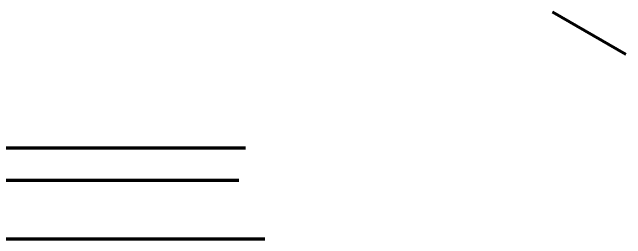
# Model space of a CAD drawing. Header units: millimetres. Extents: x 80 to 2205, y -160 to 308.
# Drawn here: x 1261 to 2205, y -40 to 308 of the extents above; entities that cross this region are included whole.
import ezdxf

# ---------------------------------------------------------------- set-up
doc = ezdxf.new("R2010")
doc.units = ezdxf.units.MM

msp = doc.modelspace()

# ---------------------------------------------------------------- linework, layer by layer
at = {"linetype": 'Continuous', "lineweight": 70}
for p, q in [((2205, 243.301), (2092.417, 308.301)), ((750, 100), (1410, 100))]:
    msp.add_line(p, q, dxfattribs=at)
at = {"color": 18, "linetype": 'Continuous', "lineweight": 70, "true_color": 0x000000}
for p, q in [((1410, 100), (1620, 100)), ((750, 50), (1420, 50)), ((1420, 50), (1610, 50)), ((1090, -40), (1430, -40)), ((1430, -40), (1650, -40))]:
    msp.add_line(p, q, dxfattribs=at)

doc.saveas('drawing.dxf')
